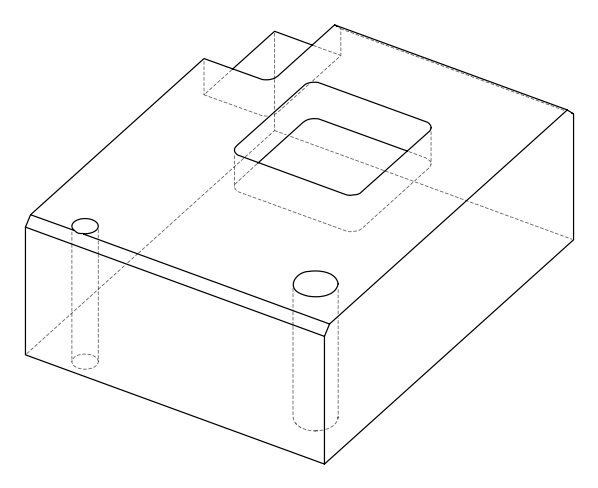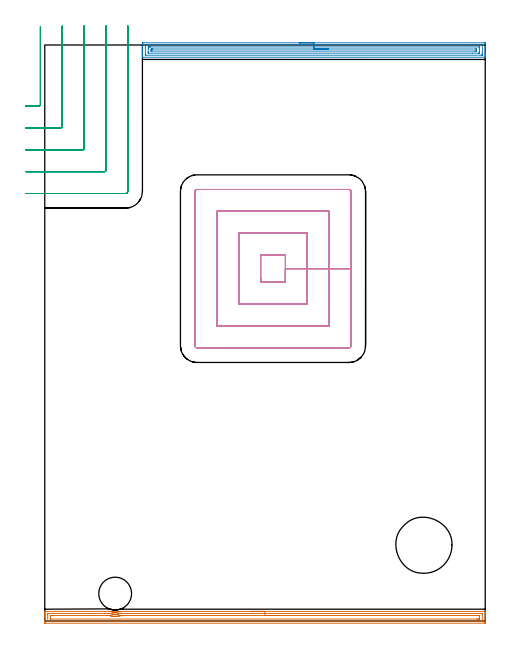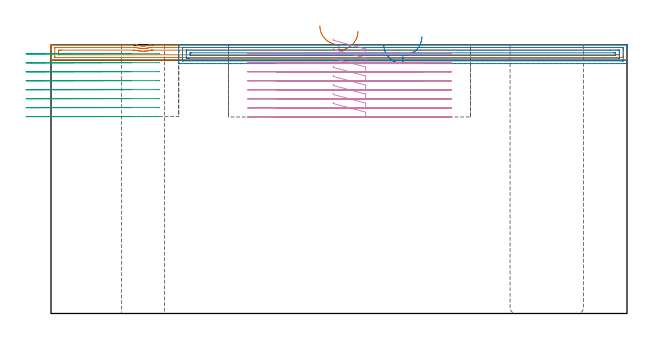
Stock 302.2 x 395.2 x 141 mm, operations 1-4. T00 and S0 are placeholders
(PLAN: 10 operations, 7 tool changes, 59.9 min)
(1 AREA_MILL | FG_CHAMFER_SURFACE | UGT0205_001 | 7.48 min | 9912 mm3)
(2 AREA_MILL_1 | FG_CHAMFER_SURFACE_1 | UGT0205_001 | 7.74 min | 11814 mm3)
(3 MILL_CORNER_NOTCH_RECTANGULAR | CORNER_NOTCH_RECTANGULAR | UGT0201_094 | Follow Part, ap 5, ae 75% | 11.05 min | 281303 mm3)
(4 MILL_RECTANGULAR_POCKET | POCKET_RECTANGULAR_STRAIGHT | UGT0201_094 | Follow Part, ap 5, ae 75% | 17.79 min | 615335 mm3)
(5 MILL_THROUGH_HOLE_FROM_SOLID_MATERIAL | STEP1HOLE | NXT0201_007 | Circular | 13.9 min | 163593 mm3)
(6 SPOT_DRILL | STEP1HOLE_1 | NXT0321_9005460120000 | 0.05 min | 145 mm3)
(7 DRILL_BLIND_HOLE_INTO_CENTER | STEP1HOLE_1 | NXT0301_030 | 0.04 min | 131 mm3)
(8 GUN_DRILL_THROUGH_HOLE | STEP1HOLE_1 | UGT0307_001 | 0.62 min | 2582 mm3)
(9 SPADE_DRILL_TO_ENLARGE_THROUGH_HOLE | STEP1HOLE_1 | UGT0306_005 | 0.59 min | 20335 mm3)
(10 DRILL_TO_ENLARGE_THROUGH_HOLE | STEP1HOLE_1 | UGT0301_054 | 0.61 min | 32769 mm3)
(TOOL UGT0205_001 | Chamfer Mill 20 x 3 x 45 deg. | D20 FL50 Z2)
(TOOL UGT0201_094 | End mill 20 mm | D20 FL38 Z4)
(TOOL NXT0201_007 | ENDMILL 25mm [R216.25-25050GCK54P 1620] | D25 R3 FL54 Z5)
(TOOL NXT0321_9005460120000 | NC Spot Drill, 142deg, 12mm, Carbide, Uncoated | D12 PA142 FL30 Z2)
(TOOL NXT0301_030 | Carbide Drill 5.9mm [860.1-0590-018A1-MM 2214] | D5.9 PA140 FL28 Z2)
(TOOL UGT0307_001 | Gun Drill 5 mm | D5 PA130 FL24 Z1)
(TOOL UGT0306_005 | Spade Drill 14.5mm | D14.5 PA132 FL10 Z2)
(TOOL UGT0301_054 | Twist Drill 22.5 mm | D22.5 PA118 FL155 Z2)
(OP 1 AREA_MILL)
G17 G21 G94 G90
T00 M6
G54
G17 G0 G90 X141.046 Y6.597 S1061 M3
G43 Z151. H0
Z150.997
G94 G1 X141.084 Z150.126 F250.
X141.198 Z149.261
X141.386 Y6.598 Z148.409
X141.649 Z147.577
X141.983 Z146.771
X142.386 Z145.997
X142.854 Z145.262
X143.385 Z144.57
X143.975 Z143.926
X144.618 Z143.337
X145.31 Z142.806
X146.046 Z142.337
X146.82 Z141.934
X147.626 Z141.601
X148.458 Z141.338
X149.309 Z141.149
X150.174 Z141.036
X151.046 Z140.998
X302.032 Y6.6 Z141.
X302.19 Y6.597 Z140.988
X302.192 Y6.577 Z140.968
X302.2 Y6.218 Z140.618
Y5.872 Z140.271
Y5.206 Z139.601
Y3.988 Z138.385
Y3.435 Z137.83
Y-0.716 Z133.681
X302.197 Y-0.992 Z133.405
X302.191 Y-1.492 Z132.906
X302.093 Y-1.495 Z132.903
X301.586 Y-1.5 Z132.9
X0.614
X0.107 Y-1.495 Z132.903
X0.009 Y-1.492 Z132.906
X0. Y-0.992 Z133.405
Y3.435 Z137.83
Y3.988 Z138.385
Y4.321 Z138.717
Y4.874 Z139.27
Y5.206 Z139.601
Y5.872 Z140.271
Y6.219 Z140.618
X0.008 Y6.577 Z140.968
X0.01 Y6.597 Z140.988
X0.168 Y6.6 Z141.
X44.398 Y6.598 Z140.998
X44.787 Y6.604 Z140.985
X44.84 Y6.594 Z140.978
X44.861 Y6.59 Z140.974
X45.041 Y6.535 Z140.935
X45.187 Y6.496 Z140.893
X45.269 Y6.475 Z140.868
X45.334 Y6.456 Z140.851
X45.423 Y6.433 Z140.829
X45.603 Y6.387 Z140.785
X45.779 Y6.342 Z140.741
X46.226 Y6.25 Z140.645
X46.41 Y6.219 Z140.614
X46.672 Y6.175 Z140.571
X47.055 Y6.128 Z140.52
X47.119 Y6.119 Z140.513
X47.375 Y6.095 Z140.494
X47.412 Y6.092 Z140.491
X47.502 Y6.085 Z140.482
X47.565 Y6.08 Z140.477
X47.934 Y6.063 Z140.461
X48.011 Y6.06 Z140.457
X48.099
X48.569 Y6.061 Z140.448
X48.614 Y6.063
Y6.065
X48.616 Y6.066 Z140.449
X48.904 Y6.074 Z140.466
X49.187 Y6.093 Z140.492
X49.351 Y6.105 Z140.505
X49.797 Y6.156 Z140.556
X50.243 Y6.226 Z140.625
X50.627 Y6.302 Z140.7
X50.689 Y6.314 Z140.713
X51.136 Y6.421 Z140.82
X51.563 Y6.538 Z140.937
X51.751 Y6.593 Z140.983
X51.803 Y6.594 Z140.985
X52.181 Y6.598 Z140.994
X52.357 Y6.596 Z140.996
X151.046 Y6.598 Z140.998
Y5.183 Z139.583
X300.021 Y5.185 Z139.585
X300.122 Y5.184 Z139.584
X300.171 Y5.181 Z139.581
X300.188 Y5.179 Z139.579
X300.19 Y5.165 Z139.565
X300.195 Y5.056 Z139.456
X300.199 Y4.81 Z139.21
Y0.382 Z134.782
X300.194 Y-0.015 Z134.385
X300.19 Y-0.067 Z134.333
X300.186 Y-0.08 Z134.32
X300.18 Y-0.081 Z134.319
X300.126 Y-0.084 Z134.316
X300.018 Y-0.085 Z134.315
X299.799 Y-0.086 Z134.314
X2.179 Y-0.085 Z134.315
X2.078 Y-0.084 Z134.316
X2.029 Y-0.081 Z134.319
X2.012 Y-0.079 Z134.321
X2.01 Y-0.065 Z134.335
X2.005 Y0.044 Z134.444
X2.001 Y0.29 Z134.69
Y4.717 Z139.117
X2.006 Y5.115 Z139.515
X2.01 Y5.167 Z139.567
X2.014 Y5.18 Z139.58
X2.021 Y5.181 Z139.581
X2.074 Y5.184 Z139.584
X2.183 Y5.185 Z139.585
X2.401 Y5.186 Z139.586
X43.483 Y5.184 Z139.584
X44.376 Y5.18 Z139.58
X44.405 Y5.178 Z139.578
X45.269 Y4.981 Z139.381
X45.558 Y4.919 Z139.319
X46.162 Y4.812 Z139.212
X46.623 Y4.749 Z139.149
X47.055 Y4.705 Z139.105
X47.241 Y4.689 Z139.089
X47.778 Y4.658 Z139.058
X47.948 Y4.652 Z139.052
X48.512 Y4.648 Z139.048
X48.841 Y4.658 Z139.058
X49.362 Y4.69 Z139.09
X49.734 Y4.724 Z139.124
X50.171 Y4.774 Z139.174
X50.627 Y4.845 Z139.245
X50.935 Y4.901 Z139.301
X51.521 Y5.024 Z139.424
X51.671 Y5.058 Z139.458
X52.003 Y5.134 Z139.534
X52.198 Y5.175 Z139.575
X52.414 Y5.181 Z139.581
X52.439
X151.046 Y5.183 Z139.583
Y3.769 Z138.169
X298.013 Y3.771 Z138.171
X298.126 Y3.769 Z138.169
X298.166 Y3.767 Z138.167
X298.183 Y3.765 Z138.165
X298.19 Y3.743 Z138.143
X298.195 Y3.62 Z138.02
X298.198 Y3.435 Z137.835
X298.2 Y3.251 Z137.651
Y2.55 Z136.95
Y2.365 Z136.765
X298.195 Y1.665 Z136.065
X298.191 Y1.488 Z135.888
X298.174 Y1.335 Z135.735
X298.013 Y1.334 Z135.734
X297.458 Y1.33 Z135.73
X297.12 Y1.329 Z135.729
X296.566 Y1.328 Z135.728
X4.187 Y1.329 Z135.729
X4.074 Y1.331 Z135.731
X4.034 Y1.333 Z135.733
X4.017 Y1.334 Z135.734
X4.01 Y1.357 Z135.757
X4.005 Y1.479 Z135.879
X4.002 Y1.665 Z136.065
X4. Y1.849 Z136.249
Y2.55 Z136.95
Y2.735 Z137.135
X4.005 Y3.435 Z137.835
X4.009 Y3.612 Z138.012
X4.027 Y3.764 Z138.164
X4.187 Y3.766 Z138.166
X4.742 Y3.77 Z138.17
X5.08 Y3.771 Z138.171
X5.634
X43.147 Y3.769 Z138.169
X43.483 Y3.767 Z138.167
X44.046 Y3.762 Z138.162
X45.18 Y3.523 Z137.923
X45.269 Y3.507 Z137.907
X45.669 Y3.435 Z137.835
X46.162 Y3.367 Z137.767
X46.241 Y3.357 Z137.757
X47.055 Y3.281 Z137.681
X47.223 Y3.269 Z137.669
X47.948 Y3.238 Z137.638
X48.149 Y3.236 Z137.636
X48.841 Y3.242 Z137.642
X49.029 Y3.25 Z137.65
X49.734 Y3.297 Z137.697
X49.863 Y3.308 Z137.708
X50.627 Y3.392 Z137.792
X50.666 Y3.397 Z137.797
X50.92 Y3.435 Z137.835
X51.429 Y3.527 Z137.927
X51.521 Y3.545 Z137.945
X52.165 Y3.682 Z138.082
X52.414 Y3.734 Z138.134
X52.555 Y3.761 Z138.161
X52.693 Y3.763 Z138.163
X52.973 Y3.766 Z138.166
X53.307 Y3.767 Z138.167
X53.865 Y3.768 Z138.168
X151.046 Y3.769 Z138.169
X151.917 Z138.207
X152.782 Z138.321
X153.634 Z138.51
X154.466 Z138.772
X155.272 Z139.106
X156.046 Z139.509
X156.782 Z139.978
X157.474 Z140.509
X158.117 Z141.098
X158.706 Z141.741
X159.237 Z142.434
X159.706 Z143.169
X160.109 Z143.943
X160.443 Z144.749
X160.705 Z145.581
X160.894 Z146.433
X161.008 Z147.298
X161.046 Z148.169
G0 Z151.
M5
M2
(OP 2 AREA_MILL_1)
G17 G21 G94 G90
T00 M6
G54
G17 G0 G90 X174.6 Y396.7 S1061 M3
G43 Z151. H0
Z141.1
G94 G1 X174.638 Z140.228 F250.
X174.752 Z139.363
X174.941 Z138.512
X175.203 Z137.68
X175.537 Z136.874
X175.94 Z136.1
X176.409 Z135.364
X176.94 Z134.672
X177.529 Z134.029
X178.172 Z133.439
X178.864 Z132.908
X179.6 Z132.44
X180.374 Z132.037
X181.18 Z131.703
X182.012 Z131.441
X182.864 Z131.252
X183.728 Z131.138
X184.6 Z131.1
X301.587
X301.961 Y396.696 Z131.102
X302.19 Y396.692 Z131.106
X302.2 Y396.459 Z131.339
Y389.978 Z137.817
Y389.423 Z138.374
Y389.091 Z138.705
Y388.536 Z139.26
Y388.205 Z139.59
Y387.542 Z140.257
Y387.188 Z140.612
Y386.828 Z140.963
X302.191 Y386.803 Z140.988
X302.033 Y386.8 Z141.
X67.167
X67.01 Y386.803 Z140.988
X67.008 Y386.827 Z140.964
X67. Y387.188 Z140.611
Y387.542 Z140.257
Y388.205 Z139.59
Y389.423 Z138.374
Y389.978 Z137.817
Y395.904 Z131.893
X67.003 Y396.181 Z131.616
X67.008 Y396.692 Z131.106
X67.096 Y396.695 Z131.103
X67.614 Y396.7 Z131.1
X184.6
Y395.286 Z132.514
X299.8
X300.023 Y395.285 Z132.515
X300.129 Y395.282 Z132.518
X300.179 Y395.279 Z132.521
X300.191 Y395.273 Z132.527
X300.194 Y395.255 Z132.545
X300.198 Y395.15 Z132.65
X300.2 Y394.899 Z132.901
X300.199 Y389.091 Z138.709
X300.198 Y388.697 Z139.103
X300.19 Y388.299 Z139.501
X300.178 Y388.221 Z139.579
X300.131 Y388.218 Z139.582
X300.021 Y388.216 Z139.584
X299.8 Y388.214 Z139.586
X69.4
X69.177 Y388.215 Z139.585
X69.071 Y388.218 Z139.582
X69.021 Y388.221 Z139.579
X69.01 Y388.227 Z139.573
X69.006 Y388.245 Z139.555
X69.002 Y388.35 Z139.45
X69. Y388.601 Z139.199
X69.001 Y394.409 Z133.391
X69.002 Y394.803 Z132.997
X69.01 Y395.201 Z132.599
X69.022 Y395.279 Z132.521
X69.069 Y395.282 Z132.518
X69.179 Y395.284 Z132.516
X69.4 Y395.286 Z132.514
X184.6
Y393.872 Z133.928
X298.014 Y393.871 Z133.929
X298.132 Y393.869 Z133.931
X298.173 Y393.867 Z133.933
X298.189 Y393.866 Z133.934
X298.192 Y393.829 Z133.971
X298.197 Y393.707 Z134.093
X298.199 Y393.523 Z134.277
X298.2 Y393.338 Z134.462
Y392.636 Z135.164
Y390.68 Z137.12
X298.197 Y389.978 Z137.822
X298.194 Y389.799 Z138.001
X298.181 Y389.636 Z138.164
X298.014 Y389.634 Z138.166
X297.472 Y389.63 Z138.17
X293.301 Y389.628 Z138.172
X71.186 Y389.629 Z138.171
X71.069 Y389.631 Z138.169
X71.027 Y389.633 Z138.167
X71.011 Y389.634 Z138.166
X71.008 Y389.671 Z138.129
X71.003 Y389.793 Z138.007
X71.001 Y389.978 Z137.822
X71. Y390.162 Z137.638
Y390.864 Z136.936
Y392.82 Z134.98
X71.003 Y393.523 Z134.277
X71.006 Y393.701 Z134.099
X71.019 Y393.865 Z133.935
X71.186 Y393.867 Z133.933
X71.728 Y393.871 Z133.929
X72.079
X72.62 Y393.872 Z133.928
X184.6
Y392.457 Z135.343
X295.516
X296.1 Y392.455 Z135.345
X296.165 Y392.453 Z135.347
X296.182 Y392.451 Z135.349
X296.19 Y392.441 Z135.359
X296.193 Y392.392 Z135.408
X296.197 Y392.187 Z135.613
X296.2 Y391.778 Z136.022
Y391.75 Z136.05
X296.196 Y391.321 Z136.479
X296.192 Y391.107 Z136.693
X296.19 Y391.058 Z136.742
X296.148 Y391.05 Z136.75
X296.044 Y391.047 Z136.753
X295.335 Y391.043 Z136.757
X295.155
X73.684
X73.1 Y391.045 Z136.755
X73.035 Y391.047 Z136.753
X73.018 Y391.049 Z136.751
X73.01 Y391.059 Z136.741
X73.007 Y391.108 Z136.692
X73.003 Y391.313 Z136.487
X73. Y391.722 Z136.078
Y391.75 Z136.05
X73.004 Y392.179 Z135.621
X73.008 Y392.393 Z135.407
X73.01 Y392.442 Z135.358
X73.052 Y392.45 Z135.35
X73.156 Y392.453 Z135.347
X73.865 Y392.457 Z135.343
X74.045
X184.6
X185.472 Z135.381
X186.337 Z135.494
X187.188 Z135.683
X188.02 Z135.946
X188.826 Z136.279
X189.6 Z136.682
X190.336 Z137.151
X191.028 Z137.682
X191.671 Z138.272
X192.26 Z138.915
X192.792 Z139.607
X193.26 Z140.343
X193.663 Z141.116
X193.997 Z141.922
X194.259 Z142.754
X194.448 Z143.606
X194.562 Z144.471
X194.6 Z145.343
G0 Z151.
M5
M2
(OP 3 MILL_CORNER_NOTCH_RECTANGULAR)
G17 G21 G94 G90
T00 M6
G54
G17 G0 G90 X-13. Y353.3 S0 M3
G43 Z151. H0
Z136.287
G94 G1 X-10. F250.
X-3.994 F500.
G3 X-3. Y354.294 R1.
G1 Y404.739
Y407.739 F250.
G0 Z151.
X-13. Y338.3
Z136.287
G1 X-10.
X11.005 F500.
G3 X12. Y339.295 R1.
G1 Y405.2
Y408.2 F250.
G0 Z151.
X-13. Y323.3
Z136.287
G1 X-10.
X26.005 F500.
G3 X27. Y324.295 R1.
G1 Y405.2
Y408.2 F250.
G0 Z151.
X-13. Y308.3
Z136.287
G1 X-10.
X41.005 F500.
G3 X42. Y309.295 R1.
G1 Y405.2
Y408.2 F250.
G0 Z151.
X-13. Y293.3
Z136.287
G1 X-10.
X55.4 F500.
G3 X57. Y294.9 R1.6
G1 Y405.2
Y408.2 F250.
G0 Z151.
X-13. Y353.3
Z131.575
G1 X-10.
X-3.994 F500.
G3 X-3. Y354.294 R1.
G1 Y404.739
Y407.739 F250.
G0 Z151.
X-13. Y338.3
Z131.575
G1 X-10.
X11.005 F500.
G3 X12. Y339.295 R1.
G1 Y405.2
Y408.2 F250.
G0 Z151.
X-13. Y323.3
Z131.575
G1 X-10.
X26.005 F500.
G3 X27. Y324.295 R1.
G1 Y405.2
Y408.2 F250.
G0 Z151.
X-13. Y308.3
Z131.575
G1 X-10.
X41.005 F500.
G3 X42. Y309.295 R1.
G1 Y405.2
Y408.2 F250.
G0 Z151.
X-13. Y293.3
Z131.575
G1 X-10.
X55.4 F500.
G3 X57. Y294.9 R1.6
G1 Y405.2
Y408.2 F250.
G0 Z151.
X-13. Y353.3
Z126.862
G1 X-10.
X-3.994 F500.
G3 X-3. Y354.294 R1.
G1 Y404.739
Y407.739 F250.
G0 Z151.
X-13. Y338.3
Z126.862
G1 X-10.
X11.005 F500.
G3 X12. Y339.295 R1.
G1 Y405.2
Y408.2 F250.
G0 Z151.
X-13. Y323.3
Z126.862
G1 X-10.
X26.005 F500.
G3 X27. Y324.295 R1.
G1 Y405.2
Y408.2 F250.
G0 Z151.
X-13. Y308.3
Z126.862
G1 X-10.
X41.005 F500.
G3 X42. Y309.295 R1.
G1 Y405.2
Y408.2 F250.
G0 Z151.
X-13. Y293.3
Z126.862
G1 X-10.
X55.4 F500.
G3 X57. Y294.9 R1.6
G1 Y405.2
Y408.2 F250.
G0 Z151.
X-13. Y353.3
Z122.15
G1 X-10.
X-3.994 F500.
G3 X-3. Y354.294 R1.
G1 Y404.739
Y407.739 F250.
G0 Z151.
X-13. Y338.3
Z122.15
G1 X-10.
X11.005 F500.
G3 X12. Y339.295 R1.
G1 Y405.2
Y408.2 F250.
G0 Z151.
X-13. Y323.3
Z122.15
G1 X-10.
X26.005 F500.
G3 X27. Y324.295 R1.
G1 Y405.2
Y408.2 F250.
G0 Z151.
X-13. Y308.3
Z122.15
G1 X-10.
X41.005 F500.
G3 X42. Y309.295 R1.
G1 Y405.2
Y408.2 F250.
G0 Z151.
X-13. Y293.3
Z122.15
G1 X-10.
X55.4 F500.
G3 X57. Y294.9 R1.6
G1 Y405.2
Y408.2 F250.
G0 Z151.
X-13. Y353.3
Z117.437
G1 X-10.
X-3.994 F500.
G3 X-3. Y354.294 R1.
G1 Y404.739
Y407.739 F250.
G0 Z151.
X-13. Y338.3
Z117.437
G1 X-10.
X11.005 F500.
G3 X12. Y339.295 R1.
G1 Y405.2
Y408.2 F250.
G0 Z151.
X-13. Y323.3
Z117.437
G1 X-10.
X26.005 F500.
G3 X27. Y324.295 R1.
G1 Y405.2
Y408.2 F250.
G0 Z151.
X-13. Y308.3
Z117.437
G1 X-10.
X41.005 F500.
G3 X42. Y309.295 R1.
G1 Y405.2
Y408.2 F250.
G0 Z151.
X-13. Y293.3
Z117.437
G1 X-10.
X55.4 F500.
G3 X57. Y294.9 R1.6
G1 Y405.2
Y408.2 F250.
G0 Z151.
X-13. Y353.3
Z112.725
G1 X-10.
X-3.994 F500.
G3 X-3. Y354.294 R1.
G1 Y404.739
Y407.739 F250.
G0 Z151.
X-13. Y338.3
Z112.725
G1 X-10.
X11.005 F500.
G3 X12. Y339.295 R1.
G1 Y405.2
Y408.2 F250.
G0 Z151.
X-13. Y323.3
Z112.725
G1 X-10.
X26.005 F500.
G3 X27. Y324.295 R1.
G1 Y405.2
Y408.2 F250.
G0 Z151.
X-13. Y308.3
Z112.725
G1 X-10.
X41.005 F500.
G3 X42. Y309.295 R1.
G1 Y405.2
Y408.2 F250.
G0 Z151.
X-13. Y293.3
Z112.725
G1 X-10.
X55.4 F500.
G3 X57. Y294.9 R1.6
G1 Y405.2
Y408.2 F250.
G0 Z151.
X-13. Y353.3
Z108.012
G1 X-10.
X-3.994 F500.
G3 X-3. Y354.294 R1.
G1 Y404.739
Y407.739 F250.
G0 Z151.
X-13. Y338.3
Z108.012
G1 X-10.
X11.005 F500.
G3 X12. Y339.295 R1.
G1 Y405.2
Y408.2 F250.
G0 Z151.
X-13. Y323.3
Z108.012
G1 X-10.
X26.005 F500.
G3 X27. Y324.295 R1.
G1 Y405.2
Y408.2 F250.
G0 Z151.
X-13. Y308.3
Z108.012
G1 X-10.
X41.005 F500.
G3 X42. Y309.295 R1.
G1 Y405.2
Y408.2 F250.
G0 Z151.
X-13. Y293.3
Z108.012
G1 X-10.
X55.4 F500.
G3 X57. Y294.9 R1.6
G1 Y405.2
Y408.2 F250.
G0 Z151.
X-13. Y353.3
Z103.3
G1 X-10.
X-3.994 F500.
G3 X-3. Y354.294 R1.
G1 Y404.739
Y407.739 F250.
G0 Z151.
X-13. Y338.3
Z103.3
G1 X-10.
X11.005 F500.
G3 X12. Y339.295 R1.
G1 Y405.2
Y408.2 F250.
G0 Z151.
X-13. Y323.3
Z103.3
G1 X-10.
X26.005 F500.
G3 X27. Y324.295 R1.
G1 Y405.2
Y408.2 F250.
G0 Z151.
X-13. Y308.3
Z103.3
G1 X-10.
X41.005 F500.
G3 X42. Y309.295 R1.
G1 Y405.2
Y408.2 F250.
G0 Z151.
X-13. Y293.3
Z103.3
G1 X-10.
X55.4 F500.
G3 X57. Y294.9 R1.6
G1 Y405.2
Y408.2 F250.
G0 Z151.
M5
M2
(OP 4 MILL_RECTANGULAR_POCKET)
G17 G21 G94 G90
T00 M6
G54
G17 G0 G90 X148.1 Y234.927 S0 M3
G43 Z151. H0
Z144.
G94 G1 Y232.4 Z143.323 F250.
X165.1 Z138.768
Y241.75 Z136.262
Y251.1 F500.
X148.1
Y232.4
X165.1
Y241.75
X180.1
Y266.1
X133.1
Y217.4
X180.1
Y241.75
X195.1
Y281.1
X118.1
Y202.4
X195.1
Y241.75
X210.1
Y294.7
G3 X208.7 Y296.1 R1.4
G1 X104.5
G3 X103.1 Y294.7 R1.4
G1 Y188.8
G3 X104.5 Y187.4 R1.4
G1 X208.7
G3 X210.1 Y188.8 R1.4
G1 Y241.75
Y242.75
G0 X148.1 Y234.927 Z139.262
G1 Y232.4 Z138.585 F250.
X165.1 Z134.03
Y241.75 Z131.525
Y251.1 F500.
X148.1
Y232.4
X165.1
Y241.75
X180.1
Y266.1
X133.1
Y217.4
X180.1
Y241.75
X195.1
Y281.1
X118.1
Y202.4
X195.1
Y241.75
X210.1
Y294.7
G3 X208.7 Y296.1 R1.4
G1 X104.5
G3 X103.1 Y294.7 R1.4
G1 Y188.8
G3 X104.5 Y187.4 R1.4
G1 X208.7
G3 X210.1 Y188.8 R1.4
G1 Y241.75
Y242.75
G0 X148.1 Y234.927 Z134.525
G1 Y232.4 Z133.848 F250.
X165.1 Z129.293
Y241.75 Z126.787
Y251.1 F500.
X148.1
Y232.4
X165.1
Y241.75
X180.1
Y266.1
X133.1
Y217.4
X180.1
Y241.75
X195.1
Y281.1
X118.1
Y202.4
X195.1
Y241.75
X210.1
Y294.7
G3 X208.7 Y296.1 R1.4
G1 X104.5
G3 X103.1 Y294.7 R1.4
G1 Y188.8
G3 X104.5 Y187.4 R1.4
G1 X208.7
G3 X210.1 Y188.8 R1.4
G1 Y241.75
Y242.75
G0 X148.1 Y234.927 Z129.787
G1 Y232.4 Z129.11 F250.
X165.1 Z124.555
Y241.75 Z122.05
Y251.1 F500.
X148.1
Y232.4
X165.1
Y241.75
X180.1
Y266.1
X133.1
Y217.4
X180.1
Y241.75
X195.1
Y281.1
X118.1
Y202.4
X195.1
Y241.75
X210.1
Y294.7
G3 X208.7 Y296.1 R1.4
G1 X104.5
G3 X103.1 Y294.7 R1.4
G1 Y188.8
G3 X104.5 Y187.4 R1.4
G1 X208.7
G3 X210.1 Y188.8 R1.4
G1 Y241.75
Y242.75
G0 X148.1 Y234.927 Z125.05
G1 Y232.4 Z124.373 F250.
X165.1 Z119.818
Y241.75 Z117.312
Y251.1 F500.
X148.1
Y232.4
X165.1
Y241.75
X180.1
Y266.1
X133.1
Y217.4
X180.1
Y241.75
X195.1
Y281.1
X118.1
Y202.4
X195.1
Y241.75
X210.1
Y294.7
G3 X208.7 Y296.1 R1.4
G1 X104.5
G3 X103.1 Y294.7 R1.4
G1 Y188.8
G3 X104.5 Y187.4 R1.4
G1 X208.7
G3 X210.1 Y188.8 R1.4
G1 Y241.75
Y242.75
G0 X148.1 Y234.927 Z120.312
G1 Y232.4 Z119.635 F250.
X165.1 Z115.08
Y241.75 Z112.575
Y251.1 F500.
X148.1
Y232.4
X165.1
Y241.75
X180.1
Y266.1
X133.1
Y217.4
X180.1
Y241.75
X195.1
Y281.1
X118.1
Y202.4
X195.1
Y241.75
X210.1
Y294.7
G3 X208.7 Y296.1 R1.4
G1 X104.5
G3 X103.1 Y294.7 R1.4
G1 Y188.8
G3 X104.5 Y187.4 R1.4
G1 X208.7
G3 X210.1 Y188.8 R1.4
G1 Y241.75
Y242.75
G0 X148.1 Y234.927 Z115.575
G1 Y232.4 Z114.898 F250.
X165.1 Z110.343
Y241.75 Z107.837
Y251.1 F500.
X148.1
Y232.4
X165.1
Y241.75
X180.1
Y266.1
X133.1
Y217.4
X180.1
Y241.75
X195.1
Y281.1
X118.1
Y202.4
X195.1
Y241.75
X210.1
Y294.7
G3 X208.7 Y296.1 R1.4
G1 X104.5
G3 X103.1 Y294.7 R1.4
G1 Y188.8
G3 X104.5 Y187.4 R1.4
G1 X208.7
G3 X210.1 Y188.8 R1.4
G1 Y241.75
Y242.75
G0 X148.1 Y234.927 Z110.837
G1 Y232.4 Z110.16 F250.
X165.1 Z105.605
Y241.75 Z103.1
Y251.1 F500.
X148.1
Y232.4
X165.1
Y241.75
X180.1
Y266.1
X133.1
Y217.4
X180.1
Y241.75
X195.1
Y281.1
X118.1
Y202.4
X195.1
Y241.75
X210.1
Y294.7
G3 X208.7 Y296.1 R1.4
G1 X104.5
G3 X103.1 Y294.7 R1.4
G1 Y188.8
G3 X104.5 Y187.4 R1.4
G1 X208.7
G3 X210.1 Y188.8 R1.4
G1 Y241.75
Y242.75
G0 Z151.
M5
M2
